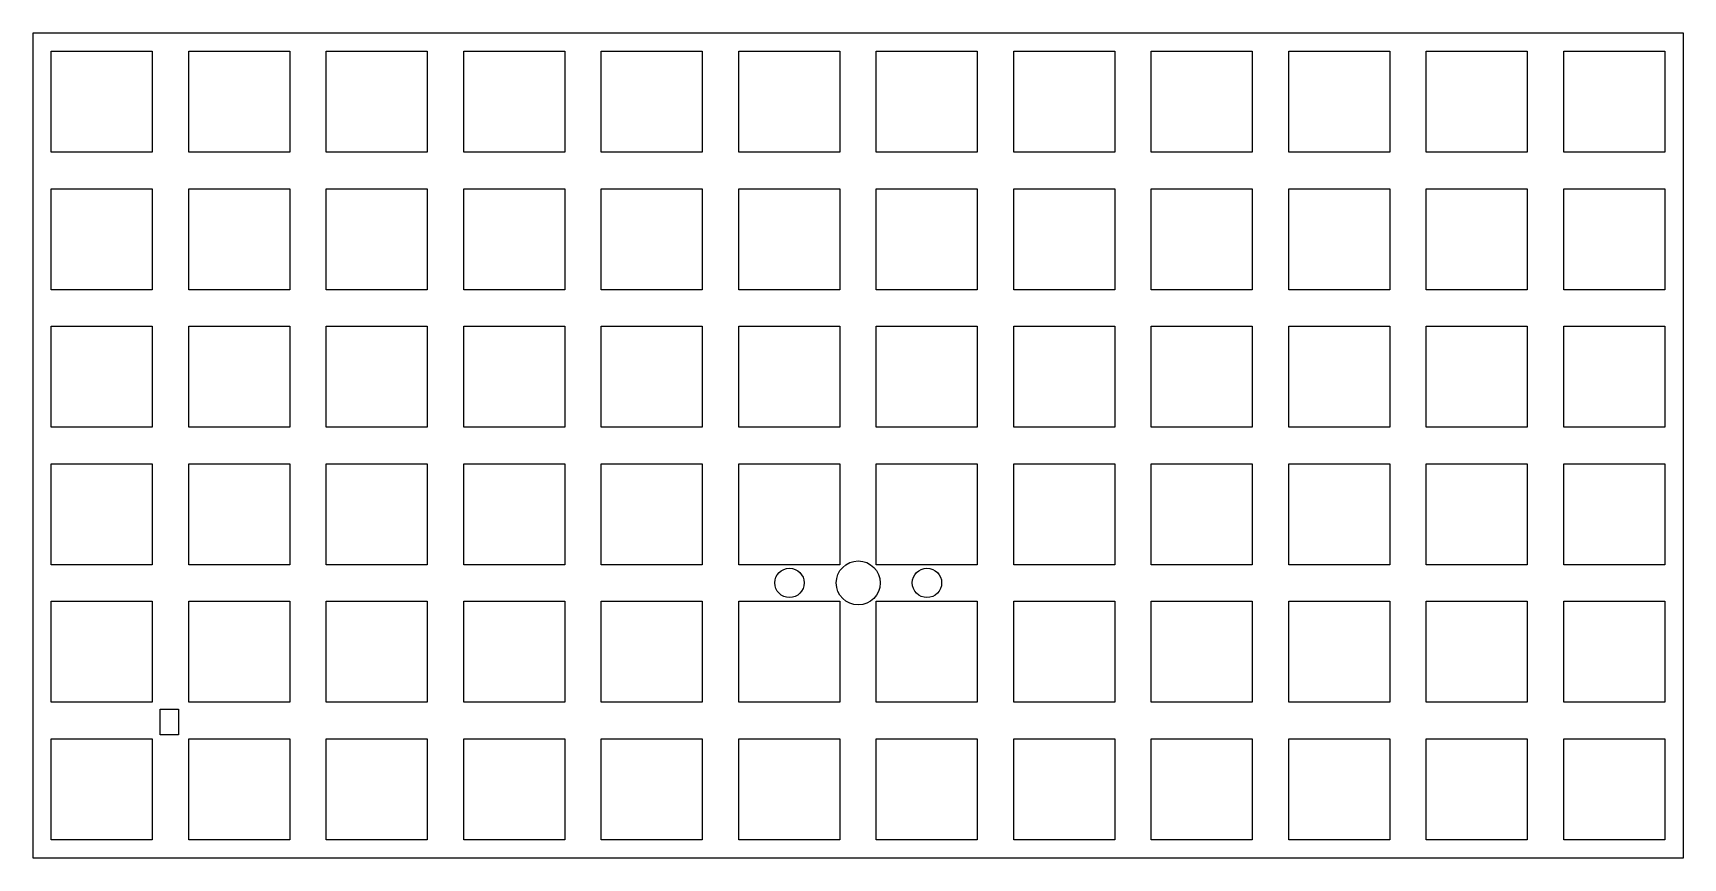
# Model space of a CAD drawing. Extents: x 0 to 229, y 0 to 115.
import ezdxf

# ---------------------------------------------------------------- set-up
doc = ezdxf.new("R2010")
doc.units = 0
doc.header["$MEASUREMENT"] = 0

msp = doc.modelspace()

# ---------------------------------------------------------------- linework, layer by layer
at = {"color": 0}
for p, q in [((0.095085, 114.558), (228.695, 114.558)), ((0.095085, 0.257693), (0.095085, 114.558)), ((228.695, 114.558), (228.695, 0.257693)), ((2.61965, 112.033), (16.6192, 112.033)), ((2.61965, 98.0338), (2.61965, 112.033)), ((16.6192, 112.033), (16.6192, 98.0338)), ((21.6697, 112.033), (35.669, 112.033)), ((21.6697, 98.0338), (21.6697, 112.033)), ((35.669, 112.033), (35.669, 98.0338)), ((40.7197, 112.033), (54.719, 112.033)), ((40.7197, 98.0338), (40.7197, 112.033)), ((54.719, 112.033), (54.719, 98.0338)), ((59.7697, 112.033), (73.769, 112.033)), ((59.7697, 98.0338), (59.7697, 112.033)), ((73.769, 112.033), (73.769, 98.0338)), ((78.8197, 112.033), (92.819, 112.033)), ((78.8197, 98.0338), (78.8197, 112.033)), ((92.819, 112.033), (92.819, 98.0338)), ((97.8683, 112.033), (111.869, 112.033)), ((97.8683, 98.0338), (97.8683, 112.033)), ((111.869, 112.033), (111.869, 98.0338)), ((116.918, 112.033), (130.919, 112.033)), ((116.918, 98.0338), (116.918, 112.033)), ((130.919, 112.033), (130.919, 98.0338)), ((135.97, 112.033), (149.969, 112.033)), ((135.97, 98.0338), (135.97, 112.033)), ((149.969, 112.033), (149.969, 98.0338)), ((155.02, 112.033), (169.019, 112.033)), ((155.02, 98.0338), (155.02, 112.033)), ((169.019, 112.033), (169.019, 98.0338)), ((174.07, 112.033), (188.069, 112.033)), ((174.07, 98.0338), (174.07, 112.033)), ((188.069, 112.033), (188.069, 98.0338)), ((193.12, 112.033), (207.119, 112.033)), ((193.12, 98.0338), (193.12, 112.033)), ((207.119, 112.033), (207.119, 98.0338)), ((212.17, 112.033), (226.169, 112.033)), ((212.17, 98.0338), (212.17, 112.033)), ((226.169, 112.033), (226.169, 98.0338)), ((16.6192, 98.0338), (2.61965, 98.0338)), ((35.669, 98.0338), (21.6697, 98.0338)), ((54.719, 98.0338), (40.7197, 98.0338)), ((73.769, 98.0338), (59.7697, 98.0338)), ((92.819, 98.0338), (78.8197, 98.0338)), ((111.869, 98.0338), (97.8683, 98.0338)), ((130.919, 98.0338), (116.918, 98.0338)), ((149.969, 98.0338), (135.97, 98.0338)), ((169.019, 98.0338), (155.02, 98.0338)), ((188.069, 98.0338), (174.07, 98.0338)), ((207.119, 98.0338), (193.12, 98.0338)), ((226.169, 98.0338), (212.17, 98.0338)), ((2.61965, 92.9831), (16.6192, 92.9831)), ((2.61965, 78.9838), (2.61965, 92.9831)), ((16.6192, 92.9831), (16.6192, 78.9838)), ((21.6697, 92.9831), (35.669, 92.9831)), ((21.6697, 78.9838), (21.6697, 92.9831)), ((35.669, 92.9831), (35.669, 78.9838)), ((40.7197, 92.9831), (54.719, 92.9831)), ((40.7197, 78.9838), (40.7197, 92.9831)), ((54.719, 92.9831), (54.719, 78.9838)), ((59.7697, 92.9831), (73.769, 92.9831)), ((59.7697, 78.9838), (59.7697, 92.9831)), ((73.769, 92.9831), (73.769, 78.9838)), ((78.8197, 92.9831), (92.819, 92.9831)), ((78.8197, 78.9838), (78.8197, 92.9831)), ((92.819, 92.9831), (92.819, 78.9838)), ((97.8683, 92.9831), (111.869, 92.9831)), ((97.8683, 78.9838), (97.8683, 92.9831)), ((111.869, 92.9831), (111.869, 78.9838)), ((116.918, 92.9831), (130.919, 92.9831)), ((116.918, 78.9838), (116.918, 92.9831)), ((130.919, 92.9831), (130.919, 78.9838)), ((135.97, 92.9831), (149.969, 92.9831)), ((135.97, 78.9838), (135.97, 92.9831)), ((149.969, 92.9831), (149.969, 78.9838)), ((155.02, 92.9831), (169.019, 92.9831)), ((155.02, 78.9838), (155.02, 92.9831)), ((169.019, 92.9831), (169.019, 78.9838)), ((174.07, 92.9831), (188.069, 92.9831)), ((174.07, 78.9838), (174.07, 92.9831)), ((188.069, 92.9831), (188.069, 78.9838)), ((193.12, 92.9831), (207.119, 92.9831)), ((193.12, 78.9838), (193.12, 92.9831)), ((207.119, 92.9831), (207.119, 78.9838)), ((212.17, 92.9831), (226.169, 92.9831)), ((212.17, 78.9838), (212.17, 92.9831)), ((226.169, 92.9831), (226.169, 78.9838)), ((16.6192, 78.9838), (2.61965, 78.9838)), ((35.669, 78.9838), (21.6697, 78.9838)), ((54.719, 78.9838), (40.7197, 78.9838)), ((73.769, 78.9838), (59.7697, 78.9838)), ((92.819, 78.9838), (78.8197, 78.9838)), ((111.869, 78.9838), (97.8683, 78.9838)), ((130.919, 78.9838), (116.918, 78.9838)), ((149.969, 78.9838), (135.97, 78.9838)), ((169.019, 78.9838), (155.02, 78.9838)), ((188.069, 78.9838), (174.07, 78.9838)), ((207.119, 78.9838), (193.12, 78.9838)), ((226.169, 78.9838), (212.17, 78.9838)), ((2.61965, 73.9331), (16.6192, 73.9331)), ((2.61965, 59.9338), (2.61965, 73.9331)), ((16.6192, 73.9331), (16.6192, 59.9338)), ((21.6697, 73.9331), (35.669, 73.9331)), ((21.6697, 59.9338), (21.6697, 73.9331)), ((35.669, 73.9331), (35.669, 59.9338)), ((40.7197, 73.9331), (54.719, 73.9331)), ((40.7197, 59.9338), (40.7197, 73.9331)), ((54.719, 73.9331), (54.719, 59.9338)), ((59.7697, 73.9331), (73.769, 73.9331)), ((59.7697, 59.9338), (59.7697, 73.9331)), ((73.769, 73.9331), (73.769, 59.9338)), ((78.8197, 73.9331), (92.819, 73.9331)), ((78.8197, 59.9338), (78.8197, 73.9331)), ((92.819, 73.9331), (92.819, 59.9338)), ((97.8683, 73.9331), (111.869, 73.9331)), ((97.8683, 59.9338), (97.8683, 73.9331)), ((111.869, 73.9331), (111.869, 59.9338)), ((116.918, 73.9331), (130.919, 73.9331)), ((116.918, 59.9338), (116.918, 73.9331)), ((130.919, 73.9331), (130.919, 59.9338)), ((135.97, 73.9331), (149.969, 73.9331)), ((135.97, 59.9338), (135.97, 73.9331)), ((149.969, 73.9331), (149.969, 59.9338)), ((155.02, 73.9331), (169.019, 73.9331)), ((155.02, 59.9338), (155.02, 73.9331)), ((169.019, 73.9331), (169.019, 59.9338)), ((174.07, 73.9331), (188.069, 73.9331)), ((174.07, 59.9338), (174.07, 73.9331)), ((188.069, 73.9331), (188.069, 59.9338)), ((193.12, 73.9331), (207.119, 73.9331)), ((193.12, 59.9338), (193.12, 73.9331)), ((207.119, 73.9331), (207.119, 59.9338)), ((212.17, 73.9331), (226.169, 73.9331)), ((212.17, 59.9338), (212.17, 73.9331)), ((226.169, 73.9331), (226.169, 59.9338)), ((16.6192, 59.9338), (2.61965, 59.9338)), ((35.669, 59.9338), (21.6697, 59.9338)), ((54.719, 59.9338), (40.7197, 59.9338)), ((73.769, 59.9338), (59.7697, 59.9338)), ((92.819, 59.9338), (78.8197, 59.9338)), ((111.869, 59.9338), (97.8683, 59.9338)), ((130.919, 59.9338), (116.918, 59.9338)), ((149.969, 59.9338), (135.97, 59.9338)), ((169.019, 59.9338), (155.02, 59.9338)), ((188.069, 59.9338), (174.07, 59.9338)), ((207.119, 59.9338), (193.12, 59.9338)), ((226.169, 59.9338), (212.17, 59.9338)), ((2.61965, 54.8831), (16.6192, 54.8831)), ((2.61965, 40.8838), (2.61965, 54.8831)), ((16.6192, 54.8831), (16.6192, 40.8838)), ((21.6697, 54.8831), (35.669, 54.8831)), ((21.6697, 40.8838), (21.6697, 54.8831)), ((35.669, 54.8831), (35.669, 40.8838)), ((40.7197, 54.8831), (54.719, 54.8831)), ((40.7197, 40.8838), (40.7197, 54.8831)), ((54.719, 54.8831), (54.719, 40.8838)), ((59.7697, 54.8831), (73.769, 54.8831)), ((59.7697, 40.8838), (59.7697, 54.8831)), ((73.769, 54.8831), (73.769, 40.8838)), ((78.8197, 54.8831), (92.819, 54.8831)), ((78.8197, 40.8838), (78.8197, 54.8831)), ((92.819, 54.8831), (92.819, 40.8838)), ((97.8683, 54.8831), (111.869, 54.8831)), ((97.8683, 40.8838), (97.8683, 54.8831)), ((111.869, 54.8831), (111.869, 40.8838)), ((116.918, 54.8831), (130.919, 54.8831)), ((116.918, 40.8838), (116.918, 54.8831)), ((130.919, 54.8831), (130.919, 40.8838)), ((135.97, 54.8831), (149.969, 54.8831)), ((135.97, 40.8838), (135.97, 54.8831)), ((149.969, 54.8831), (149.969, 40.8838)), ((155.02, 54.8831), (169.019, 54.8831)), ((155.02, 40.8838), (155.02, 54.8831)), ((169.019, 54.8831), (169.019, 40.8838)), ((174.07, 54.8831), (188.069, 54.8831)), ((174.07, 40.8838), (174.07, 54.8831)), ((188.069, 54.8831), (188.069, 40.8838)), ((193.12, 54.8831), (207.119, 54.8831)), ((193.12, 40.8838), (193.12, 54.8831)), ((207.119, 54.8831), (207.119, 40.8838)), ((212.17, 54.8831), (226.169, 54.8831)), ((212.17, 40.8838), (212.17, 54.8831)), ((226.169, 54.8831), (226.169, 40.8838)), ((16.6192, 40.8838), (2.61965, 40.8838)), ((35.669, 40.8838), (21.6697, 40.8838)), ((54.719, 40.8838), (40.7197, 40.8838)), ((73.769, 40.8838), (59.7697, 40.8838)), ((92.819, 40.8838), (78.8197, 40.8838)), ((111.869, 40.8838), (97.8683, 40.8838)), ((130.919, 40.8838), (116.918, 40.8838)), ((149.969, 40.8838), (135.97, 40.8838)), ((169.019, 40.8838), (155.02, 40.8838)), ((188.069, 40.8838), (174.07, 40.8838)), ((207.119, 40.8838), (193.12, 40.8838)), ((226.169, 40.8838), (212.17, 40.8838)), ((2.61965, 35.833), (16.6192, 35.833)), ((2.61965, 21.8336), (2.61965, 35.833)), ((16.6192, 35.833), (16.6192, 21.8336)), ((21.6697, 35.833), (35.669, 35.833)), ((21.6697, 21.8336), (21.6697, 35.833)), ((35.669, 35.833), (35.669, 21.8336)), ((40.7197, 35.833), (54.719, 35.833)), ((40.7197, 21.8336), (40.7197, 35.833)), ((54.719, 35.833), (54.719, 21.8336)), ((59.7697, 35.833), (73.769, 35.833)), ((59.7697, 21.8336), (59.7697, 35.833)), ((73.769, 35.833), (73.769, 21.8336)), ((78.8197, 35.833), (92.819, 35.833)), ((78.8197, 21.8336), (78.8197, 35.833)), ((92.819, 35.833), (92.819, 21.8336)), ((97.8683, 35.833), (111.869, 35.833)), ((97.8683, 21.8336), (97.8683, 35.833)), ((111.869, 35.833), (111.869, 21.8336)), ((116.918, 35.833), (130.919, 35.833)), ((116.918, 21.8336), (116.918, 35.833)), ((130.919, 35.833), (130.919, 21.8336)), ((135.97, 35.833), (149.969, 35.833)), ((135.97, 21.8336), (135.97, 35.833)), ((149.969, 35.833), (149.969, 21.8336)), ((155.02, 35.833), (169.019, 35.833)), ((155.02, 21.8336), (155.02, 35.833)), ((169.019, 35.833), (169.019, 21.8336)), ((174.07, 35.833), (188.069, 35.833)), ((174.07, 21.8336), (174.07, 35.833)), ((188.069, 35.833), (188.069, 21.8336)), ((193.12, 35.833), (207.119, 35.833)), ((193.12, 21.8336), (193.12, 35.833)), ((207.119, 35.833), (207.119, 21.8336)), ((212.17, 35.833), (226.169, 35.833)), ((212.17, 21.8336), (212.17, 35.833)), ((226.169, 35.833), (226.169, 21.8336)), ((16.6192, 21.8336), (2.61965, 21.8336)), ((35.669, 21.8336), (21.6697, 21.8336)), ((54.719, 21.8336), (40.7197, 21.8336)), ((73.769, 21.8336), (59.7697, 21.8336)), ((92.819, 21.8336), (78.8197, 21.8336)), ((111.869, 21.8336), (97.8683, 21.8336)), ((130.919, 21.8336), (116.918, 21.8336)), ((149.969, 21.8336), (135.97, 21.8336)), ((169.019, 21.8336), (155.02, 21.8336)), ((188.069, 21.8336), (174.07, 21.8336)), ((207.119, 21.8336), (193.12, 21.8336)), ((226.169, 21.8336), (212.17, 21.8336)), ((2.61965, 16.7845), (16.6192, 16.7845)), ((2.61965, 2.78364), (2.61965, 16.7845)), ((16.6192, 16.7845), (16.6192, 2.78364)), ((21.6697, 16.7845), (35.669, 16.7845)), ((21.6697, 2.78364), (21.6697, 16.7845)), ((35.669, 16.7845), (35.669, 2.78364)), ((40.7197, 16.7845), (54.719, 16.7845)), ((40.7197, 2.78364), (40.7197, 16.7845)), ((54.719, 16.7845), (54.719, 2.78364)), ((59.7697, 16.7845), (73.769, 16.7845)), ((59.7697, 2.78364), (59.7697, 16.7845)), ((73.769, 16.7845), (73.769, 2.78364)), ((78.8197, 16.7845), (92.819, 16.7845)), ((78.8197, 2.78364), (78.8197, 16.7845)), ((92.819, 16.7845), (92.819, 2.78364)), ((97.8683, 16.7845), (111.869, 16.7845)), ((97.8683, 2.78364), (97.8683, 16.7845)), ((111.869, 16.7845), (111.869, 2.78364)), ((116.918, 16.7845), (130.919, 16.7845)), ((116.918, 2.78364), (116.918, 16.7845)), ((130.919, 16.7845), (130.919, 2.78364)), ((135.97, 16.7845), (149.969, 16.7845)), ((135.97, 2.78364), (135.97, 16.7845)), ((149.969, 16.7845), (149.969, 2.78364)), ((155.02, 16.7845), (169.019, 16.7845)), ((155.02, 2.78364), (155.02, 16.7845)), ((169.019, 16.7845), (169.019, 2.78364)), ((174.07, 16.7845), (188.069, 16.7845)), ((174.07, 2.78364), (174.07, 16.7845)), ((188.069, 16.7845), (188.069, 2.78364)), ((193.12, 16.7845), (207.119, 16.7845)), ((193.12, 2.78364), (193.12, 16.7845)), ((207.119, 16.7845), (207.119, 2.78364)), ((212.17, 16.7845), (226.169, 16.7845)), ((212.17, 2.78364), (212.17, 16.7845)), ((226.169, 16.7845), (226.169, 2.78364)), ((16.6192, 2.78364), (2.61965, 2.78364)), ((35.669, 2.78364), (21.6697, 2.78364)), ((54.719, 2.78364), (40.7197, 2.78364)), ((73.769, 2.78364), (59.7697, 2.78364)), ((92.819, 2.78364), (78.8197, 2.78364)), ((111.869, 2.78364), (97.8683, 2.78364)), ((130.919, 2.78364), (116.918, 2.78364)), ((149.969, 2.78364), (135.97, 2.78364)), ((169.019, 2.78364), (155.02, 2.78364)), ((188.069, 2.78364), (174.07, 2.78364)), ((207.119, 2.78364), (193.12, 2.78364)), ((226.169, 2.78364), (212.17, 2.78364)), ((228.695, 0.257693), (0.095085, 0.257693))]:
    msp.add_line(p, q, dxfattribs=at)
msp.add_lwpolyline([(17.729164, 20.863573), (20.269164, 20.863573), (20.269164, 17.307573), (17.729164, 17.307573), (17.729164, 20.863573)], close=True)
for centre, radius in [((114.428222, 38.368777), 3.048), ((104.903222, 38.368777), 2.032), ((123.953222, 38.368777), 2.032)]:
    msp.add_circle(centre, radius)

doc.saveas('drawing.dxf')
